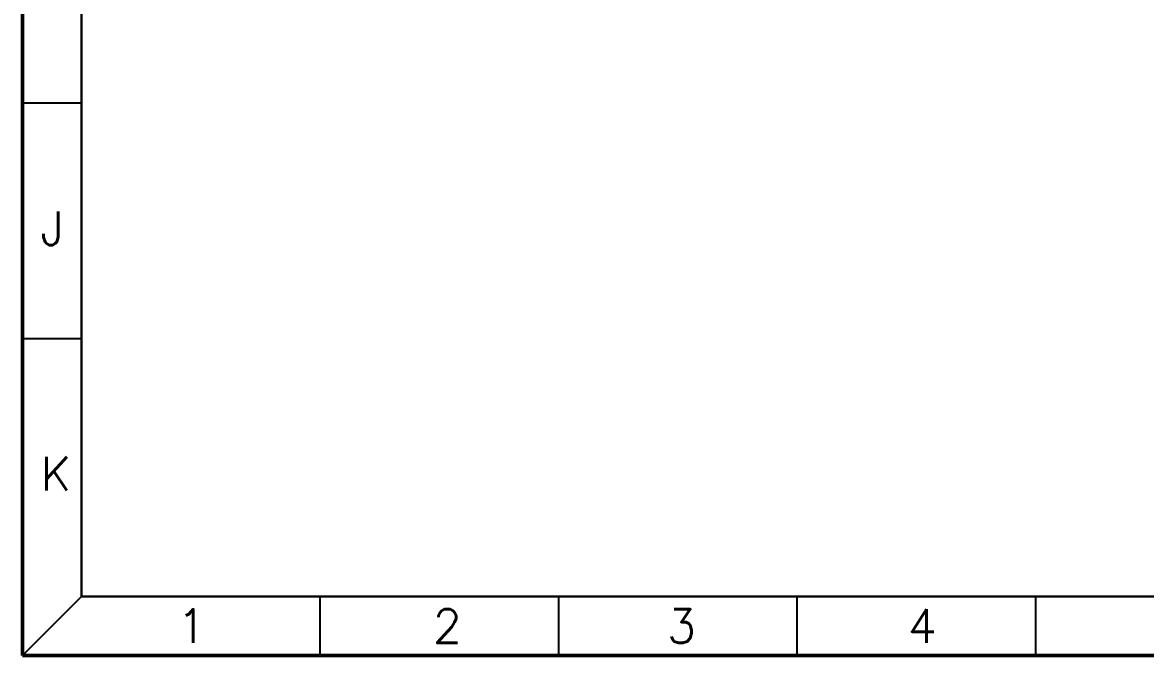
# Model space of a CAD drawing. Header units: millimetres. Extents: x 314312 to 406292, y 205315 to 257934.
# Drawn here: x 314312 to 335935, y 205315 to 217507 of the extents above; entities that cross this region are included whole.
import ezdxf

# ---------------------------------------------------------------- set-up
doc = ezdxf.new("R2010")
doc.units = ezdxf.units.MM
doc.styles.add('样式 2', font='txt.shx', dxfattribs={"height": 2})

msp = doc.modelspace()

# ---------------------------------------------------------------- linework, layer by layer
at = {"color": 7, "linetype": 'ByBlock', "lineweight": 50}
for p, q in [((314312, 205315), (314312, 257934)), ((390065, 205315), (314312, 205315))]:
    msp.add_line(p, q, dxfattribs=at)
at = {"color": 7, "linetype": 'ByBlock', "lineweight": 30}
for p, q in [((315446, 206449), (315446, 256800)), ((388931, 206449), (315446, 206449))]:
    msp.add_line(p, q, dxfattribs=at)
at = {"color": 7, "linetype": 'ByBlock', "lineweight": -3}
for p, q in [((315446, 215950), (314312, 215950)), ((315446, 211413), (314312, 211413)), ((315446, 206449), (314312, 205315)), ((320039, 206449), (320039, 205315)), ((320039, 206449), (320039, 205315)), ((324632, 206449), (324632, 205315)), ((329224, 206449), (329224, 205315)), ((333817, 206449), (333817, 205315))]:
    msp.add_line(p, q, dxfattribs=at)

# ---------------------------------------------------------------- texts
at = {"color": 7, "linetype": 'ByBlock', "lineweight": -3, "style": '样式 2'}
for s, p in [('J', (314664, 213218)), ('K', (314664, 208494)), ('1', (317292, 205557)), ('2', (322213, 205557)), ('3', (326721, 205557)), ('4', (331355, 205557))]:
    msp.add_text(s, height=651, dxfattribs=at).set_placement(p)

doc.saveas('drawing.dxf')
